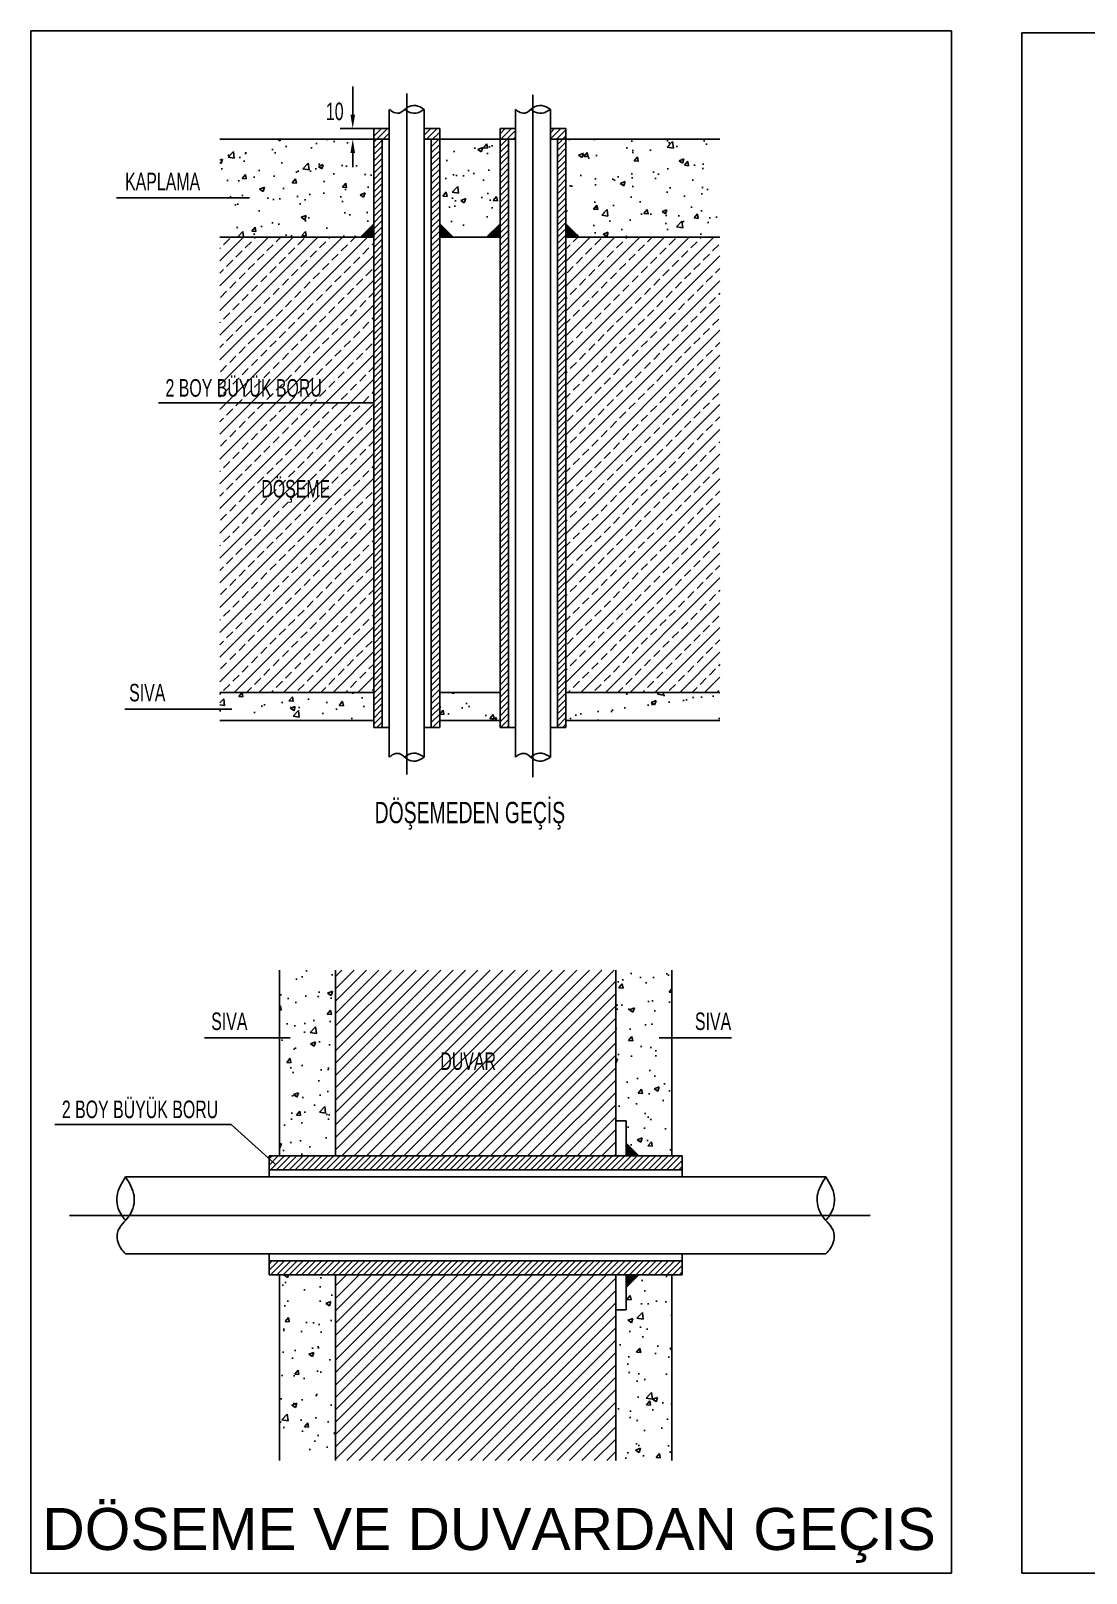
# Model space of a CAD drawing. Header units: centimetres. Extents: x -3962 to 543607, y -2 to 2802.
# Drawn here: x 26789.1 to 27056.1, y 938.1 to 1328.2 of the extents above; entities that cross this region are included whole.
import ezdxf
from ezdxf.enums import TextEntityAlignment as Align

# ---------------------------------------------------------------- set-up
doc = ezdxf.new("R2010")
doc.units = ezdxf.units.CM
for name, color, linetype in [('MEP-DETAYLAR', 111, 'CONTINUOUS'), ('MTY-CİHAZ', 135, 'CONTINUOUS'), ('ROTAS-VANA', 1, 'CONTINUOUS'), ('T-DETAIL-YAZI', 3, 'CONTINUOUS')]:
    doc.layers.add(name, color=color, linetype=linetype)
doc.layers.add('Renkli Tarama', color=7, linetype='CONTINUOUS', lineweight=0)
doc.styles.add('ÇAP', font='arial.ttf')

# ---------------------------------------------------------------- blocks, each defined once
blk = doc.blocks.new('SIHHİ DETAYLAR')
at = {"layer": 'MEP-DETAYLAR'}
h = blk.add_hatch(dxfattribs=at)
h.set_pattern_fill('ANSI31', color=11, scale=8.860435056026018, angle=-6.4659804971e-05, style=0)
h.set_pattern_definition([(44.99993534019503, (299.5303438195551, 1462.376774591161), (-0.7831583302309574, 0.7831600978627962), [])])
h.paths.add_polyline_path([(1285.873244265414, 1003.524641630123), (1285.873241265624, 1000.866511113301), (1289.77183269037, 1000.866506713675), (1289.77183569016, 1003.524637230439)])
h.paths.add_polyline_path([(1298.632270746137, 1003.524627231236), (1298.632267746405, 1000.866496714414), (1302.530859170976, 1000.86649231473), (1302.530862170766, 1003.524622831552)])
h.paths.add_polyline_path([(1317.793785119458, 1003.524605606915), (1317.793782119668, 1000.866475090151), (1321.692373544298, 1000.866470690409), (1321.692376544088, 1003.524601207289)])
h.paths.add_polyline_path([(1334.45140002502, 1000.866456291522), (1334.45140302481, 1003.524586808402), (1330.552811600181, 1003.524591208028), (1330.55280860039, 1000.866460691206)])
h.paths.add_polyline_path([(1334.45140002502, 1000.866456291522), (1332.324895611586, 1000.866458691365), (1332.324727624451, 852.0111497502656), (1334.451232037885, 852.011147350422)])
h.paths.add_polyline_path([(1319.920286533103, 1000.866472690366), (1317.793782119668, 1000.866475090151), (1317.793614132533, 852.0111661489937), (1319.920118545968, 852.0111637492082)])
h.paths.add_polyline_path([(1302.530859170976, 1000.86649231473), (1300.4043547576, 1000.866494714573), (1300.404186770407, 852.0111857734155), (1302.530691183841, 852.0111833735718)])
h.paths.add_polyline_path([(1287.999745679117, 1000.866508713458), (1285.873241265624, 1000.866511113301), (1285.873073278489, 852.0112021721434), (1287.999577691924, 852.011199772358)])
h = blk.add_hatch(dxfattribs=at)
h.set_pattern_fill('AR-CONC', color=11, scale=1.772087011205203, angle=-6.4659804971e-05, style=0)
h.set_pattern_definition([(49.99993534019501, (299.5303438195551, 1462.376774591161), (12.71047327745981, -1.112036777387032), [1.329065258403902, -14.61971784244293]), (354.999935340195, (299.5303438195551, 1462.376774591161), (-2.458779318135567, 13.32950187541127), [1.063252206723122, -11.69577427395434]), (100.4513353401949, (300.5895498926693, 1462.284104940889), (10.25170339968811, 12.21745700566372), [1.129531627907506, -12.42484829684166]), (46.18413534019505, (299.5303478191781, 1465.920948613551), (18.91243669080594, -2.93316229718708), [1.993597887605849, -21.92957676366436]), (96.63553534019479, (301.1063840497227, 1465.676517433137), (16.5630558844655, 17.26219757221906), [1.694297495023858, -18.63726946815634]), (351.184135340195, (299.5303478191781, 1465.920948613551), (16.5630424092633, 17.2622105089104), [1.594878310084683, -17.54366141093152]), (20.99993534019503, (301.302433830424, 1465.034903108084), (10.57770428779004, -7.134769003362988), [1.329065258403902, -14.61971784244293]), (325.999935340195, (301.302433830424, 1465.034903108084), (4.311773895142836, 12.85028489408108), [1.063252206723122, -11.69577427395434]), (71.45133534019503, (302.1839088095876, 1464.440338461369), (14.88948251640694, 5.715504236200883), [1.129531627907518, -12.42484829684183]), (37.49993534019502, (299.5303438195551, 1462.376774591161), (0.2154898740271162, 5.89916850166283), [0, -11.55400731305791, 0, -11.87298297507485, 0, -11.74007644923446]), (7.499935340195024, (299.5303438195551, 1462.376774591161), (4.661828991078278, 6.989313455946337), [0, -6.769372382803876, 0, -11.28819426137714, 0, -4.474519703293138]), (327.499935340195, (295.5785897845344, 1462.376779050857), (9.459797603241471, -0.3997026280313822), [0, -4.430217528012986, 0, -13.82227868740051, 0, -18.34110056597377]), (317.499935340195, (293.8065027733392, 1462.376781050698), (10.33456836000165, 1.773935726647232), [0, -5.75928278641691, 0, -9.179410718042952, 0, -13.02483953235824])])
h.paths.add_polyline_path([(1282.466695033625, 976.0572968008345), (1285.873217112123, 979.4638111906823), (1285.873241265624, 1000.866511113301), (1246.887327019212, 1000.866555109969), (1246.887299021327, 976.057336953061)])
h.paths.add_polyline_path([(1302.530835017474, 979.463792392111), (1305.93734940738, 976.0572703135549), (1314.387235887669, 976.0572607776267), (1317.793757966166, 979.4637751674745), (1317.793782119668, 1000.866475090151), (1302.530859170976, 1000.86649231473)])
h.paths.add_polyline_path([(1373.437286273722, 976.0571941381204), (1373.437314271548, 1000.866412294912), (1334.45140002502, 1000.866456291522), (1334.451375871518, 979.4637563689612), (1337.857890261424, 976.057234290347)])
h.paths.add_polyline_path([(1373.437148284254, 853.7831903650076), (1373.437156283617, 860.8715384097886), (1334.451242037088, 860.8715824064566), (1334.451234037726, 853.7832343616172)])
h.paths.add_polyline_path([(1317.793616132374, 853.7832531601889), (1317.793624131736, 860.8716012050281), (1302.530701183044, 860.8716184296064), (1302.530693183682, 853.7832703848252)])
h.paths.add_polyline_path([(1285.873075278388, 853.7832891833388), (1285.873083277692, 860.8716372281197), (1246.887169031281, 860.871681224904), (1246.88716103186, 853.7833331800648)])
h = blk.add_hatch(dxfattribs=at)
h.set_pattern_fill('ANSI33', color=11, scale=17.72087011205204, angle=-6.4659804971e-05, style=0)
h.set_pattern_definition([(44.99993534019503, (-23228.76909131723, -5139.12086246931), (-3.132633320923829, 3.132640391451184), []), (44.99993534019503, (-23225.6364544663, -5139.12086600461), (-3.132633320923829, 3.132640391451184), [2.215108764006496, -1.107554382003248])])
h.paths.add_polyline_path([(1373.437286273722, 976.0571941381204), (1334.451372027193, 976.0572381347301), (1334.451242037088, 860.8715824064566), (1373.437156283617, 860.8715384097886)])
h.paths.add_polyline_path([(1285.873213267798, 976.0572929564514), (1246.887299021327, 976.057336953061), (1246.887251686043, 934.1130080246367), (1285.873165932513, 934.112964028027)])
h.paths.add_polyline_path([(1285.873165932513, 934.112964028027), (1246.887251686043, 934.1130080246367), (1246.887169031281, 860.871681224904), (1285.873083277692, 860.8716372281197)])
h.paths.add_polyline_path([(1231.816083395824, 934.3837837356842), (1275.211118896346, 934.3837347632506), (1275.211127824295, 942.2948374918195), (1231.816092323773, 942.2948864642531)], flags=9)
h.paths.add_polyline_path([(1255.844209238683, 907.8157115220674), (1273.965908555692, 907.8156910712133), (1273.965918911999, 916.9925702364416), (1255.844219595048, 916.9925906872377)], flags=24)
h = blk.add_hatch(dxfattribs=at)
h.set_pattern_fill('AR-CONC', color=11, scale=1.772087011205203, angle=-6.4659804971e-05, style=0)
h.set_pattern_definition([(49.99993534019501, (294.4546268504055, 1463.14574162889), (12.71047327745981, -1.112036777387032), [1.329065258403902, -14.61971784244293]), (354.999935340195, (294.4546268504055, 1463.14574162889), (-2.458779318135567, 13.32950187541127), [1.063252206723122, -11.69577427395434]), (100.4513353401949, (295.5138329235197, 1463.053071978676), (10.25170339968811, 12.21745700566372), [1.129531627907506, -12.42484829684166]), (46.18413534019505, (294.4546308500867, 1466.689915651339), (18.91243669080594, -2.93316229718708), [1.993597887605849, -21.92957676366436]), (96.63553534019479, (296.0306670805731, 1466.445484471042), (16.5630558844655, 17.26219757221906), [1.694297495023858, -18.63726946815633]), (351.184135340195, (294.4546308500867, 1466.689915651339), (16.5630424092633, 17.2622105089104), [1.594878310084683, -17.54366141093152]), (20.99993534019503, (296.2267168613907, 1465.80387014593), (10.57770428779004, -7.134769003362988), [1.329065258403902, -14.61971784244293]), (325.999935340195, (296.2267168613907, 1465.80387014593), (4.311773895142836, 12.85028489408108), [1.063252206723122, -11.69577427395434]), (71.45133534019503, (297.1081918404962, 1465.209305499156), (14.88948251640694, 5.715504236200883), [1.129531627907518, -12.42484829684183]), (37.49993534019502, (294.4546268504055, 1463.14574162889), (0.2154898740271162, 5.89916850166283), [0, -11.55400731305791, 0, -11.87298297507485, 0, -11.74007644923446]), (7.499935340195024, (294.4546268504055, 1463.14574162889), (4.661828991078278, 6.989313455946337), [0, -6.769372382803876, 0, -11.28819426137714, 0, -4.474519703293138]), (327.499935340195, (290.502872815443, 1463.145746088645), (9.459797603241471, -0.3997026280313822), [0, -4.430217528012986, 0, -13.82227868740051, 0, -18.34110056597377]), (317.499935340195, (288.7307858042477, 1463.145748088486), (10.33456836000165, 1.773935726647232), [0, -5.75928278641691, 0, -9.179410718042952, 0, -13.02483953235824])])
h.paths.add_polyline_path([(1276.189859903505, 790.5958074953523), (1262.013163813884, 790.5958234941354), (1262.013110817963, 743.6355176971992), (1276.189806907583, 743.6355016984162)])
h.paths.add_polyline_path([(1262.013023824576, 666.5497327098274), (1276.189719914313, 666.5497167110443), (1276.189772910176, 713.5100225079805), (1262.013076820614, 713.5100385067635)])
h.paths.add_polyline_path([(1349.731373875955, 704.6495044582407), (1347.073243359133, 704.6495074580889), (1347.073200362414, 666.549636717129), (1361.249896452093, 666.5496207184041), (1361.249949448014, 713.5099265152821), (1352.927336873981, 713.5099359075539), (1349.731380268436, 710.3139865154517)])
h.paths.add_polyline_path([(1349.731421479286, 746.8313717035925), (1352.927370871446, 743.6354150980478), (1361.249983445421, 743.6354057057179), (1361.250036441342, 790.595711502654), (1347.073340351722, 790.5957275014371), (1347.073297355004, 752.4958567605353), (1349.731427871826, 752.4958537608036)])
h = blk.add_hatch(dxfattribs=at)
h.set_pattern_fill('ANSI31', color=11, scale=17.72087011205204, angle=-6.4659804971e-05, style=0)
h.set_pattern_definition([(44.99993534019503, (-23233.84480828632, -5138.351895431522), (-1.566316660461914, 1.566320195725592), [])])
h.paths.add_polyline_path([(1347.073340351722, 790.5957275014371), (1276.189859903505, 790.5958074953523), (1276.189806907583, 743.6355016984162), (1347.073287355801, 743.635421704559)])
h.paths.add_polyline_path([(1347.073253358336, 713.5099425140651), (1276.189772910176, 713.5100225079805), (1276.189719914255, 666.5497167110443), (1347.073200362414, 666.549636717129)])
h.paths.add_polyline_path([(1301.582970806077, 764.2740144617273), (1316.32926629213, 764.2739978201571), (1316.329273791547, 770.919324112183), (1301.582978305494, 770.9193407537532)], flags=24)
h = blk.add_hatch(dxfattribs=at)
h.set_pattern_fill('ANSI31', color=11, scale=8.860435056026018, angle=-6.4659804971e-05, style=0)
h.set_pattern_definition([(44.99993534019503, (294.4546268504055, 1463.14574162889), (-0.7831583302309574, 0.7831600978627962), [])])
h.paths.add_polyline_path([(1363.908109962503, 740.0912286835955), (1363.908113962185, 743.635402705986), (1259.354980301199, 743.6355206969891), (1259.35497630146, 740.0913466745405)])
h.paths.add_polyline_path([(1259.354950303415, 717.0542155288858), (1259.354946303792, 713.5100415064953), (1363.908079964836, 713.5099235155503), (1363.908083964517, 717.0540975379408)])
at = {"layer": 'MEP-DETAYLAR', "color": 41}
for p, q in [((1280.524450498371, 1007.068821688765), (1280.524458536383, 1014.191405344114)), ((1294.201868806005, 840.114947561582), (1294.202063235017, 1012.400714121642)), ((1326.122408871219, 839.4159849457791), (1326.122603694646, 1012.0512121442)), ((1285.873244265414, 1003.524641630123), (1277.33468987848, 1003.52465126611)), ((1285.873241265624, 1000.866511113301), (1277.33468687869, 1000.86652074923)), ((1280.524439499277, 997.3223431271618), (1280.524435499537, 993.7781691047712)), ((1254.377620726562, 985.975749691599), (1220.767069800495, 985.9757876220392)), ((1231.377655841323, 934.1130255276221), (1285.873165932513, 934.112964028027)), ((1249.902742677805, 856.6740666552213), (1222.867645694205, 856.6740971650579)), ((1264.711104591115, 773.5303692505695), (1243.008041080291, 773.5303937430144)), ((1358.053664012201, 773.5302639110013), (1376.333139978902, 773.5302432821481)), ((1205.146417252807, 751.5991467118147), (1249.734477338992, 751.5990963929798)), ((1249.734477338992, 751.5990963929798), (1260.87984786593, 741.5037255537463)), ((1411.447366980166, 728.5726094614365), (1208.876659728965, 728.5728380678338))]:
    blk.add_line(p, q, dxfattribs=at)
at = {"layer": 'MEP-DETAYLAR'}
for p, q in [((1289.771656225755, 844.4992028918932), (1289.771841167851, 1008.378501594299)), ((1298.632091281732, 844.499192892632), (1298.632276223827, 1008.37849159498)), ((1321.692197079683, 844.4991668686853), (1321.692382021894, 1008.378465571091)), ((1330.552632135775, 844.499156869424), (1330.552817077871, 1008.37845557183)), ((1400.235891692311, 738.3191006755223), (1223.027190571913, 738.3193006602232)), ((1400.235869694006, 718.8261435523164), (1223.027168573608, 718.826343536959))]:
    blk.add_line(p, q, dxfattribs=at)
at = {"layer": 'MEP-DETAYLAR', "color": 11}
for p, q in [((1285.873073278489, 852.0112021721434), (1285.873244265414, 1003.524641630123)), ((1285.873244265414, 1003.524641630123), (1289.77183569016, 1003.524637230439)), ((1298.632270746137, 1003.524627231236), (1302.530862170766, 1003.524622831552)), ((1302.530691183841, 852.0111833735718), (1302.530862170766, 1003.524622831552)), ((1317.793614132533, 852.0111661489937), (1317.793785119458, 1003.524605606915)), ((1317.793785119458, 1003.524605606915), (1321.692376544088, 1003.524601207289)), ((1330.552811600181, 1003.524591208028), (1334.45140302481, 1003.524586808402)), ((1334.451232037885, 852.011147350422), (1334.45140302481, 1003.524586808402)), ((1246.887327019212, 1000.866555109969), (1289.77183269037, 1000.866506713675)), ((1287.99957769204, 852.011199772358), (1287.999745679117, 1000.866508713458)), ((1298.632267746405, 1000.866496714414), (1321.692373544298, 1000.866470690409)), ((1300.404186770407, 852.0111857734155), (1300.4043547576, 1000.866494714573)), ((1319.920118545968, 852.0111637492082), (1319.920286533103, 1000.866472690366)), ((1330.55280860039, 1000.866460691206), (1373.437314271548, 1000.866412294912)), ((1332.324727624451, 852.0111497502656), (1332.324895611586, 1000.866458691365)), ((1282.466695033625, 976.0572968008345), (1285.873217112123, 979.4638111906823)), ((1305.93734940738, 976.0572703135549), (1302.530835017474, 979.463792392111)), ((1314.387235887669, 976.0572607776267), (1317.793757966166, 979.4637751674745)), ((1337.857890261424, 976.057234290347), (1334.451375871518, 979.4637563689612)), ((1246.887299021327, 976.057336953061), (1285.873213267798, 976.0572929564514)), ((1302.53083117315, 976.0572741578798), (1317.793754121841, 976.0572569332435)), ((1334.451372027193, 976.0572381347301), (1373.437286273722, 976.0571941381204)), ((1246.887169031281, 860.871681224904), (1285.873083277692, 860.8716372281197)), ((1302.530701183044, 860.8716184296064), (1317.793624131736, 860.8716012050281)), ((1334.451242037088, 860.8715824064566), (1373.437156283617, 860.8715384097886)), ((1246.88716103186, 853.7833331800648), (1285.873075278388, 853.7832891833388)), ((1285.873073278489, 852.0112021721434), (1289.771664703236, 852.0111977725173)), ((1298.632099759212, 852.0111877733143), (1302.530691183841, 852.0111833735718)), ((1302.530693183682, 853.7832703848252), (1317.793616132374, 853.7832531601889)), ((1317.793614132533, 852.0111661489937), (1321.692205557279, 852.0111617493094)), ((1330.552640613255, 852.0111517500482), (1334.451232037885, 852.011147350422)), ((1334.451234037726, 853.7832343616172), (1373.437148284254, 853.7831903650076)), ((1262.013110817963, 743.6355176971992), (1262.013163813884, 790.5958234941354)), ((1276.189806907583, 743.6355016984162), (1276.189859903505, 790.5958074953523)), ((1347.073287355801, 743.635421704559), (1347.073340351722, 790.5957275014371)), ((1361.249983445421, 743.6354057057179), (1361.250036441342, 790.595711502654)), ((1349.731427871826, 752.4958537608036), (1347.073297355004, 752.4958567605353)), ((1349.731417872565, 743.635418704769), (1349.731427871826, 752.4958537608036)), ((1352.927370871446, 743.6354150980478), (1349.731421479286, 746.8313717035925)), ((1259.354974301619, 738.3192596633453), (1259.354980301199, 743.6355206969891)), ((1363.908113962185, 743.635402705986), (1259.354980301199, 743.6355206969891)), ((1363.908107962721, 738.3191416723421), (1363.908113962185, 743.635402705986)), ((1363.908109962503, 740.0912286835955), (1259.35497630146, 740.0913466745405)), ((1259.354946303792, 713.5100415064953), (1259.354952303256, 718.8263025401393)), ((1363.908079964836, 713.5099235155503), (1363.9080859643, 718.8261845491361)), ((1363.908083964517, 717.0540975379408), (1259.354950303415, 717.0542155288858)), ((1363.908079964836, 713.5099235155503), (1259.354946303792, 713.5100415064953)), ((1262.013023824576, 666.5497327098274), (1262.013076820614, 713.5100385067635)), ((1276.189719914313, 666.5497167110443), (1276.189772910176, 713.5100225079805)), ((1347.073200362414, 666.549636717129), (1347.073253358336, 713.5099425140651)), ((1349.731373875955, 704.6495044582407), (1349.731383875216, 713.5099395143334)), ((1352.927336873981, 713.5099359075539), (1349.731380268436, 710.3139865154517)), ((1361.249896452093, 666.5496207184041), (1361.249949448014, 713.5099265152821)), ((1349.731373875955, 704.6495044582407), (1347.073243359133, 704.6495074580889))]:
    blk.add_line(p, q, dxfattribs=at)
at = {"layer": 'MEP-DETAYLAR'}
for points, knots in [([(1298.632276223827, 1008.37849159498), (1297.936032285965, 1008.810343630379), (1296.569755596903, 1009.657789959178), (1294.062133724711, 1009.045056615883), (1292.615342948597, 1007.083524350881), (1290.696842162536, 1007.606671372563), (1290.005617720651, 1008.183592903593), (1289.772092633677, 1008.37850159395)], [0, 0, 0, 0, 2.371567009708764, 4.653852688275287, 7.047683883261178, 8.85285485289789, 9.773880201008831, 9.773880201008831, 9.773880201008831, 9.773880201008831]), ([(1298.632276223827, 1008.37849159498), (1297.936298147222, 1007.946318603412), (1296.570543171809, 1007.098242445034), (1294.669240376708, 1007.565656437305), (1293.867221437249, 1008.224347112118), (1293.687358332245, 1008.378497175523)], [0, 0, 0, 0, 0.297397863479424, 0.5835997215381064, 0.6690640509056676, 0.6690640509056676, 0.6690640509056676, 0.6690640509056676]), ([(1330.552817077871, 1008.37845557183), (1329.856573140007, 1008.810307607235), (1328.490296450938, 1009.657753936047), (1325.982674578763, 1009.045020592663), (1324.535883802637, 1007.083488327654), (1322.617383016589, 1007.606635349397), (1321.926158574734, 1008.183556880444), (1321.692633487779, 1008.3784655708)], [0, 0, 0, 0, 2.371567009708764, 4.653852688288918, 7.047683883274808, 8.852854852923452, 9.773880200987735, 9.773880200987735, 9.773880200987735, 9.773880200987735]), ([(1330.552817077871, 1008.37845557183), (1329.856839001266, 1007.946282580204), (1328.491084025969, 1007.098206421884), (1326.589781230636, 1007.565620414156), (1325.787762291293, 1008.22431108891), (1325.60789918623, 1008.378461152315)], [0, 0, 0, 0, 0.297397863479424, 0.5835997215381064, 0.6690640509056676, 0.6690640509056676, 0.6690640509056676, 0.6690640509056676]), ([(1298.632091281732, 844.499192892632), (1297.935846369149, 844.0673424287313), (1296.569567767334, 843.2198991837637), (1294.061947278117, 843.8326381868387), (1292.615160929314, 845.7941737174033), (1290.696658962473, 845.2710310257902), (1290.005433218477, 844.6941110548477), (1289.771907691582, 844.4992028915439)], [0, 0, 0, 0, 2.371567009693108, 4.653852688266519, 7.047683883275208, 8.852854852875915, 9.773880201043806, 9.773880201043806, 9.773880201043806, 9.773880201043806]), ([(1298.632091281732, 844.499192892632), (1297.936114180455, 844.9313674551667), (1296.570361119316, 845.7794466960477), (1294.669057269086, 845.3120369951356), (1293.867036843061, 844.6533481305815), (1293.687173390092, 844.4991984731168)], [0, 0, 0, 0, 0.297397863479424, 0.5835997215381064, 0.6690640509056676, 0.6690640509056676, 0.6690640509056676, 0.6690640509056676]), ([(1330.552632135775, 844.499156869424), (1329.85638722319, 844.067306405547), (1328.490108621363, 843.2198631606213), (1325.982488132181, 843.8326021637045), (1324.535701783347, 845.7941376941523), (1322.617199816513, 845.2709950026473), (1321.925974072521, 844.6940750317005), (1321.692448545626, 844.4991668683941)], [0, 0, 0, 0, 2.37156700966929, 4.653852688242702, 7.047683883218404, 8.85285485280718, 9.773880200975071, 9.773880200975071, 9.773880200975071, 9.773880200975071]), ([(1330.552632135775, 844.499156869424), (1329.856655034615, 844.9313314319589), (1328.49090197336, 845.7794106728979), (1326.58959812313, 845.3120009719278), (1325.787577697047, 844.6533121073734), (1325.607714244135, 844.4991624499088)], [0, 0, 0, 0, 0.297397863479424, 0.5835997215381064, 0.6690640509056676, 0.6690640509056676, 0.6690640509056676, 0.6690640509056676]), ([(1223.027190571913, 738.3193006602232), (1222.066802655317, 736.7726848798338), (1220.182182119839, 733.7376780773047), (1221.220870344114, 729.5125584100605), (1222.684623376554, 727.7302907966659), (1223.027178170887, 727.330594234576)], [0, 0, 0, 0, 0.297397863479424, 0.5835997215381064, 0.6690640509056676, 0.6690640509056676, 0.6690640509056676, 0.6690640509056676]), ([(1223.027190571913, 738.3193006602232), (1223.987574997755, 736.7726827122361), (1225.872188683072, 733.7376716559348), (1224.500137351938, 728.1565699468377), (1220.178849391176, 724.97266276424), (1221.233590105077, 720.690742979076), (1222.591742661085, 719.2789626125301), (1223.027168573608, 718.826343536959)], [0, 0, 0, 0, 5.270148910257993, 10.34189486279145, 15.66151974055457, 19.67301078412435, 21.56599519132038, 21.56599519132038, 21.56599519132038, 21.56599519132038]), ([(1400.235891692311, 738.3191006755223), (1399.27550377567, 736.7724848951499), (1397.390883240182, 733.7374780924906), (1398.762921974643, 728.1563732866609), (1403.084202748922, 724.9724563507027), (1402.029452370744, 720.6905389461109), (1400.671296628164, 719.2787616450908), (1400.235869694006, 718.8261435523164)], [0, 0, 0, 0, 5.270148910311673, 10.34189486284172, 15.66151974055783, 19.67301078404334, 21.56599519129607, 21.56599519129607, 21.56599519129607, 21.56599519129607]), ([(1400.235891692311, 738.3191006755223), (1401.196276118193, 736.7724827275377), (1403.080889803445, 733.7374716712511), (1402.042192042892, 729.5123543483787), (1400.578434987779, 727.7300900387345), (1400.235879291285, 727.3303942498168)], [0, 0, 0, 0, 0.297397863479424, 0.5835997215381064, 0.6690640509056676, 0.6690640509056676, 0.6690640509056676, 0.6690640509056676])]:
    blk.add_open_spline(points, degree=3, knots=knots, dxfattribs=at)
at = {"layer": 'MEP-DETAYLAR', "color": 41}
for points in [[(1279.933754827914, 1007.068822355417), (1281.115146168828, 1007.06882102217), (1280.52444649869, 1003.524647666374)], [(1279.93374382882, 997.3223437938141), (1281.115135169617, 997.3223424605675), (1280.5244434989, 1000.86651714961)]]:
    blk.add_solid(points, dxfattribs=at)
at = {"layer": 'MEP-DETAYLAR', "color": 11}
for points in [[(1282.466695033625, 976.0572968008345), (1285.873213267798, 976.0572929564514), (1285.873217112123, 979.4638111906823), (1285.873213267798, 976.0572929564514)], [(1302.530835017474, 979.463792392111), (1302.53083117315, 976.0572741578798), (1305.93734940738, 976.0572703135549), (1302.53083117315, 976.0572741578798)], [(1314.387235887669, 976.0572607776267), (1317.793754121841, 976.0572569332435), (1317.793757966166, 979.4637751674745), (1317.793754121841, 976.0572569332435)], [(1334.451375871518, 979.4637563689612), (1334.451372027193, 976.0572381347301), (1337.857890261424, 976.057234290347), (1334.451372027193, 976.0572381347301)], [(1349.731417872565, 743.635418704769), (1349.731421479286, 746.8313717035925), (1349.731417872565, 743.635418704769), (1352.927370871446, 743.6354150980478)], [(1349.731383875216, 713.5099395143334), (1349.731380268436, 710.3139865154517), (1349.731383875216, 713.5099395143334), (1352.927336873981, 713.5099359075539)]]:
    blk.add_solid(points, dxfattribs=at)
at = {"layer": 'MTY-CİHAZ'}
for points in [[(1432.030523362744, 638.0717290308093), (1199.055079250858, 638.0719919498079), (1199.05551957016, 1028.243848916609), (1432.030963682046, 1028.243585997727)], [(1449.869811266777, 1027.739392008982), (1965.337086699845, 1027.738732356054), (1965.336646949581, 638.0710693778819), (1449.869371516571, 638.0717290308093)]]:
    blk.add_lwpolyline(points, close=True, dxfattribs=at)
at = {"layer": 'T-DETAIL-YAZI', "color": 2}
blk.add_line((1285.873244265414, 1003.524641630123), (1280.878863900929, 1003.524647266429), dxfattribs=at)
at = {"layer": 'MEP-DETAYLAR', "color": 41, "style": 'ÇAP', "width": 0.65}
for s, p in [('10', (1273.730460780353, 1007.869877246034)), ('KAPLAMA', (1222.900030205812, 990.1282881716033)), ('2 BOY BÜYÜK BORU', (1233.134604505059, 937.9174081331003)), ('DÖŞEME', (1257.373694277688, 912.4041493785334)), ('SIVA', (1223.931486286892, 860.8265989212085)), ('SIVA', (1244.708103773679, 777.6828947811736)), ('SIVA', (1367.12476709942, 777.6827566307038)), ('DUVAR', (1302.690528937761, 767.5966763579054)), ('2 BOY BÜYÜK BORU', (1206.90336591666, 755.4035293172346))]:
    blk.add_text(s, height=4.430217528013009, rotation=359.9999353404312, dxfattribs=at).set_placement(p, align=Align.MIDDLE_LEFT)
blk.add_text('DÖŞEMEDEN GEÇİŞ', height=5.399327612265855, rotation=359.9999353404312, dxfattribs=at).set_placement((1310.162128378957, 830.4970651883049), align=Align.MIDDLE_CENTER)
at = {"layer": 'MEP-DETAYLAR', "color": 41, "style": 'ÇAP'}
blk.add_text('DÖSEME VE DUVARDAN GEÇIS', height=10.63252206723122, rotation=359.9999353404312, dxfattribs=at).set_placement((1315.024148828379, 640.7361704633221), align=Align.BOTTOM_CENTER)
blk = doc.blocks.new('MTY-SIHHİ DETAYLAR')
at = {"layer": 'Renkli Tarama'}
blk.add_blockref('SIHHİ DETAYLAR', (257713.2761766103, -444848.4771005468), dxfattribs=at)

msp = doc.modelspace()

# ---------------------------------------------------------------- block references
at = {"layer": 'ROTAS-VANA'}
msp.add_blockref('MTY-SIHHİ DETAYLAR', (-232123.2761766103, 445148.4771005468), dxfattribs=at)

doc.saveas('drawing.dxf')
